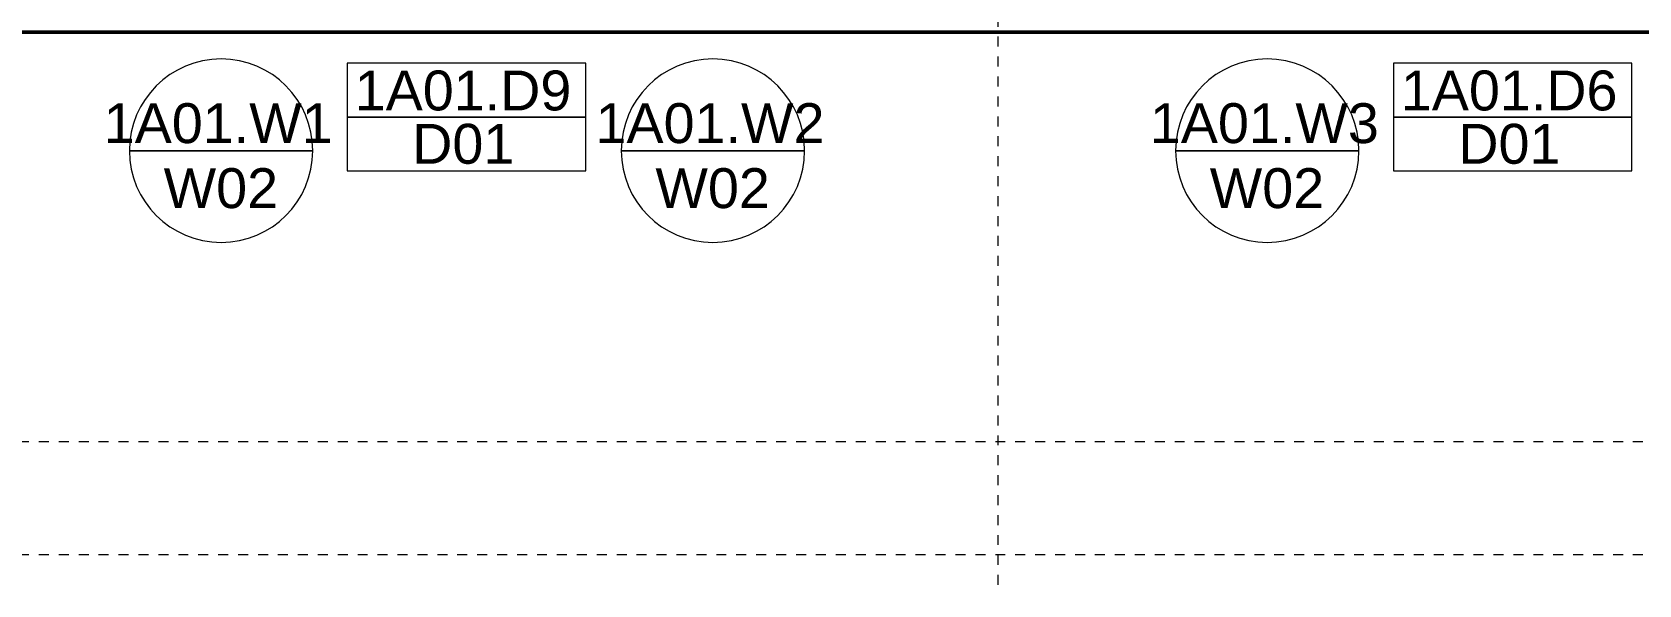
# Model space of a CAD drawing. Header units: metres. Extents: x -2362 to -2010, y -1 to 30.
# Drawn here: x -2072.47 to -2056.34, y -0.3 to 5.24 of the extents above; entities that cross this region are included whole.
import ezdxf

# ---------------------------------------------------------------- set-up
doc = ezdxf.new("R2010")
doc.units = ezdxf.units.M
doc.linetypes.add('AEC_Center', pattern=[0.024, 0.012, -0.004, 0.004, -0.004])
doc.linetypes.add('Grid Line', pattern=[0.021, 0.012, -0.003, 0.003, -0.003])
for name, color, linetype, lineweight in [('A-DETL', 90, 'Continuous', 50), ('A-DOOR-IDEN', 31, 'Continuous', 5), ('A-FLOR-LEVL', 51, 'Continuous', 5), ('A-GLAZ-IDEN', 152, 'Continuous', 5), ('S-GRID', 1, 'Continuous', 5)]:
    doc.layers.add(name, color=color, linetype=linetype, lineweight=lineweight)
doc.styles.add('Arial_2', font='arial.ttf', dxfattribs={"height": 0.4})

# ---------------------------------------------------------------- blocks, each defined once
blk = doc.blocks.new('AA_DOOR_MARK _ TYPE MARK_HA2 - Mark _ Type Mark-1751130-SOUTH EAST - PART C')
at = {"layer": 'A-DOOR-IDEN'}
for p, q in [((-1646.184, 4.928), (-1648.578, 4.928)), ((-1648.578, 4.928), (-1648.578, 4.388)), ((-1646.184, 4.388), (-1646.184, 4.928)), ((-1648.578, 4.388), (-1646.184, 4.388)), ((-1646.184, 4.388), (-1648.578, 4.388)), ((-1648.578, 4.388), (-1648.578, 3.848)), ((-1646.184, 3.848), (-1646.184, 4.388)), ((-1648.578, 3.848), (-1646.184, 3.848))]:
    blk.add_line(p, q, dxfattribs=at)
blk = doc.blocks.new('AA_WINDOW_TYPE MARK _ PRECINCT - Mark _ Type Mark-3459970-SOUTH EAST - PART C')
at = {"layer": 'A-GLAZ-IDEN'}
for p, q in [((-1640.238, 4.051), (-1638.398, 4.051)), ((-1638.398, 4.051), (-1640.238, 4.051))]:
    blk.add_line(p, q, dxfattribs=at)
for start, end in [(360, 180), (180, 360)]:
    blk.add_arc((-1639.318, 4.051), 0.92, start, end, dxfattribs=at)

msp = doc.modelspace()

# ---------------------------------------------------------------- linework, layer by layer
at = {"layer": 'A-DETL'}
msp.add_line((-2014.632, 5.24), (-2116.57, 5.24), dxfattribs=at)
at = {"layer": 'A-FLOR-LEVL', "linetype": 'AEC_Center'}
for p, q in [((-2126.399, 1.134), (-2009.517, 1.134)), ((-2126.399, 0), (-2009.517, 0))]:
    msp.add_line(p, q, dxfattribs=at)
at = {"layer": 'S-GRID', "linetype": 'Grid Line'}
msp.add_line((-2062.77, -0.305), (-2062.77, 24.961), dxfattribs=at)

# ---------------------------------------------------------------- block references
at = {"layer": 'A-DOOR-IDEN'}
for p in [(-420.726, 0), (-410.226, 0)]:
    msp.add_blockref('AA_DOOR_MARK _ TYPE MARK_HA2 - Mark _ Type Mark-1751130-SOUTH EAST - PART C', p, dxfattribs=at)
at = {"layer": 'A-GLAZ-IDEN'}
for p in [(-431.252, 0), (-426.316, 0), (-420.752, 0)]:
    msp.add_blockref('AA_WINDOW_TYPE MARK _ PRECINCT - Mark _ Type Mark-3459970-SOUTH EAST - PART C', p, dxfattribs=at)

# ---------------------------------------------------------------- texts
at = {"layer": 'A-DOOR-IDEN', "char_height": 0.4, "attachment_point": 1, "style": 'Arial_2'}
for s, insert, width in [('1A01.D9', (-2069.229, 4.855), 2.69367), ('1A01.D6', (-2058.729, 4.855), 2.69367), ('D01', (-2068.652, 4.32), 1.26667), ('D01', (-2058.152, 4.32), 1.26667)]:
    msp.add_mtext(s, dxfattribs=dict(at, insert=insert, width=width))
at = {"layer": 'A-GLAZ-IDEN', "char_height": 0.4, "attachment_point": 1, "style": 'Arial_2'}
for s, insert, width in [('1A01.W1', (-2071.748, 4.527), 2.87004), ('1A01.W2', (-2066.812, 4.527), 2.87004), ('1A01.W3', (-2061.248, 4.527), 2.87004), ('W02', (-2071.147, 3.875), 1.44304), ('W02', (-2066.211, 3.875), 1.44304), ('W02', (-2060.647, 3.875), 1.44304)]:
    msp.add_mtext(s, dxfattribs=dict(at, insert=insert, width=width))

doc.saveas('drawing.dxf')
